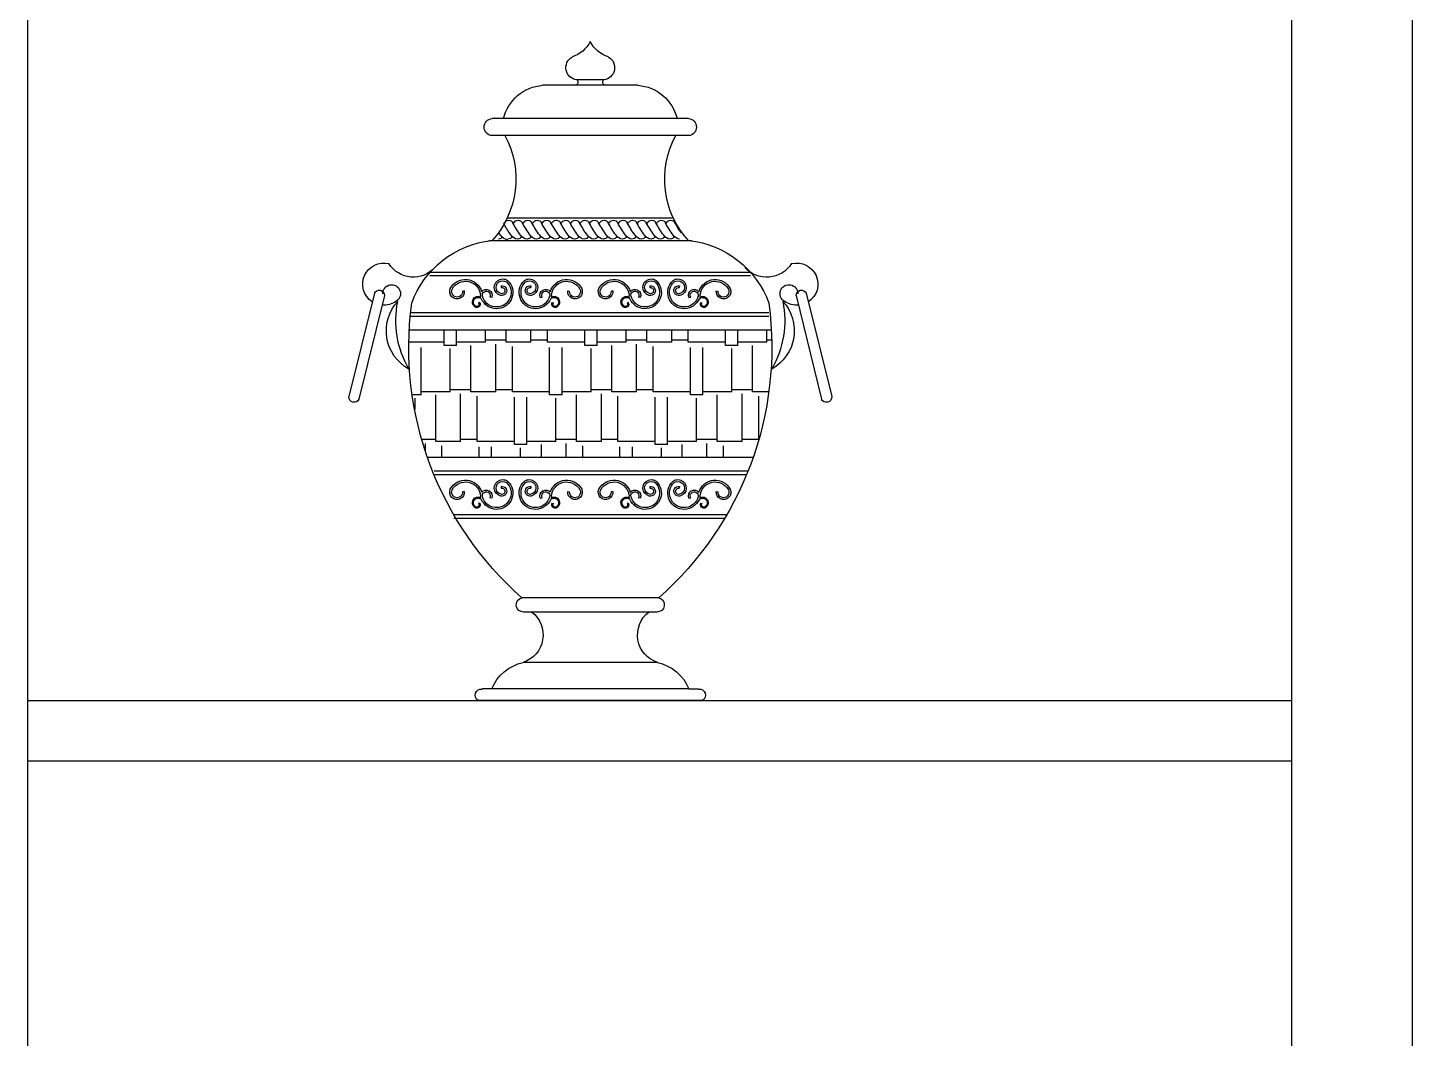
# Model space of a CAD drawing. Header units: millimetres. Extents: x 204800 to 233555, y -2285 to 8522.
# Drawn here: x 220526.4 to 220986.7, y 664 to 1000.2 of the extents above; entities that cross this region are included whole.
import ezdxf

# ---------------------------------------------------------------- set-up
doc = ezdxf.new("R2010")
doc.units = ezdxf.units.MM
doc.layers.add('DIM【标注】', color=66, linetype='Continuous')
doc.layers.add('细线', color=50, linetype='Continuous')

# ---------------------------------------------------------------- blocks, each defined once
blk = doc.blocks.new('A$C0E7A6682')
at = {"layer": '细线', "color": 250}
blk.add_line((67.37, 342.65), (67.37, 342.65), dxfattribs=at)
blk.add_line((67.37, 342.65), (67.37, 342.65), dxfattribs=at)
blk = doc.blocks.new('*X7')
at = {"color": 0}
for p, q in [((58759.9, 13611), (58767, 13611)), ((58767, 13608), (58767, 13625.4)), ((58767, 13608), (58809, 13608)), ((58809, 13603.5), (58809, 13625.4)), ((58827, 13603.5), (58827, 13625.4)), ((58827, 13608), (58881, 13608)), ((58881, 13608), (58881, 13625.4)), ((58881, 13611), (58905, 13611)), ((58905, 13608), (58905, 13625.4)), ((58905, 13608), (58941, 13608)), ((58941, 13608), (58941, 13625.4)), ((58941, 13611), (58971, 13611)), ((58971, 13608), (58971, 13625.4)), ((58971, 13608), (59013, 13608)), ((59013, 13603.5), (59013, 13625.4)), ((59031, 13603.5), (59031, 13625.4)), ((59031, 13608), (59085, 13608)), ((59085, 13608), (59085, 13625.4)), ((59085, 13611), (59109, 13611)), ((59109, 13608), (59109, 13625.4)), ((59109, 13608), (59145, 13608)), ((59145, 13608), (59145, 13625.4)), ((59145, 13611), (59175, 13611)), ((59175, 13608), (59175, 13625.4)), ((59175, 13608), (59217, 13608)), ((59217, 13603.5), (59217, 13625.4)), ((59235, 13603.5), (59235, 13625.4)), ((59235, 13608), (59285.9, 13608)), ((58788, 13536), (58788, 13603.5)), ((58809, 13603.5), (58827, 13603.5)), ((58818, 13536), (58818, 13599)), ((58860, 13531.5), (58860, 13600.5)), ((58878, 13531.5), (58878, 13600.5)), ((58932, 13536), (58932, 13602)), ((58956, 13536), (58956, 13605)), ((58992, 13536), (58992, 13603.5)), ((59013, 13603.5), (59031, 13603.5)), ((59022, 13536), (59022, 13599)), ((59064, 13531.5), (59064, 13600.5)), ((59082, 13531.5), (59082, 13600.5)), ((59136, 13536), (59136, 13602)), ((59160, 13536), (59160, 13605)), ((59196, 13536), (59196, 13603.5)), ((59217, 13603.5), (59235, 13603.5)), ((59226, 13536), (59226, 13599)), ((59268, 13531.5), (59268, 13600.5)), ((58763.6, 13536), (58788, 13536)), ((58779, 13464.9), (58779, 13530)), ((58788, 13539), (58818, 13539)), ((58803, 13464), (58803, 13533)), ((58818, 13536), (58860, 13536)), ((58839, 13464), (58839, 13531.5)), ((58860, 13531.5), (58878, 13531.5)), ((58869, 13464), (58869, 13527)), ((58878, 13536), (58932, 13536)), ((58911, 13459.5), (58911, 13528.5)), ((58929, 13459.5), (58929, 13528.5)), ((58932, 13539), (58956, 13539)), ((58956, 13536), (58992, 13536)), ((58983, 13464), (58983, 13530)), ((58992, 13539), (59022, 13539)), ((59007, 13464), (59007, 13533)), ((59022, 13536), (59064, 13536)), ((59043, 13464), (59043, 13531.5)), ((59064, 13531.5), (59082, 13531.5)), ((59073, 13464), (59073, 13527)), ((59082, 13536), (59136, 13536)), ((59115, 13459.5), (59115, 13528.5)), ((59133, 13459.5), (59133, 13528.5)), ((59136, 13539), (59160, 13539)), ((59160, 13536), (59196, 13536)), ((59187, 13464), (59187, 13530)), ((59196, 13539), (59226, 13539)), ((59211, 13464), (59211, 13533)), ((59226, 13536), (59268, 13536)), ((59247, 13464), (59247, 13531.5)), ((59268, 13531.5), (59280.5, 13531.5)), ((59277, 13510.4), (59277, 13527)), ((58779, 13467), (58803, 13467)), ((58839, 13467), (58869, 13467)), ((58983, 13467), (59007, 13467)), ((59043, 13467), (59073, 13467)), ((59187, 13467), (59211, 13467)), ((59247, 13467), (59267, 13467)), ((58803, 13464), (58839, 13464)), ((58830, 13440.8), (58830, 13458)), ((58854, 13440.8), (58854, 13461)), ((58869, 13464), (58911, 13464)), ((58890, 13440.8), (58890, 13459.5)), ((58911, 13459.5), (58929, 13459.5)), ((58920, 13440.8), (58920, 13455)), ((58929, 13464), (58983, 13464)), ((58962, 13440.8), (58962, 13456.5)), ((58980, 13440.8), (58980, 13456.5)), ((59007, 13464), (59043, 13464)), ((59034, 13440.8), (59034, 13458)), ((59058, 13440.8), (59058, 13461)), ((59073, 13464), (59115, 13464)), ((59094, 13440.8), (59094, 13459.5)), ((59115, 13459.5), (59133, 13459.5)), ((59124, 13440.8), (59124, 13455)), ((59133, 13464), (59187, 13464)), ((59166, 13440.8), (59166, 13456.5)), ((59184, 13440.8), (59184, 13456.5)), ((59211, 13464), (59247, 13464)), ((59238, 13440.8), (59238, 13458)), ((59262, 13449.9), (59262, 13461))]:
    blk.add_line(p, q, dxfattribs=at)
blk = doc.blocks.new('A$C3D8F7E9A')
at = {"layer": 'DIM【标注】', "color": 251, "ltscale": 6}
for p, q in [((96.1, 204.67), (64.41, 204.67)), ((84.73, 206.49), (75.78, 206.49)), ((112.92, 193.57), (47.58, 193.57)), ((112.92, 187.9), (47.58, 187.9)), ((107.93, 160.41), (52.57, 160.41)), ((114.01, 152.88), (46.5, 152.88)), ((133.56, 142.39), (26.94, 142.39)), ((133.56, 141.25), (26.94, 141.25)), ((8.46, 135.51), (0, 101.11)), ((11.8, 134.69), (3.34, 100.29)), ((38.37, 136.27), (37.78, 136.12)), ((47.47, 134.09), (46.83, 134.15)), ((50.61, 137.96), (50.65, 137.36)), ((60.51, 137.96), (60.46, 137.36)), ((63.64, 134.09), (64.28, 134.15)), ((72.75, 136.27), (73.34, 136.12)), ((87.76, 136.27), (87.17, 136.12)), ((96.86, 134.09), (96.22, 134.15)), ((100, 137.96), (100.04, 137.36)), ((109.9, 137.96), (109.85, 137.36)), ((113.03, 134.09), (113.67, 134.15)), ((122.14, 136.27), (122.73, 136.12)), ((148.71, 134.69), (157.16, 100.29)), ((152.05, 135.51), (160.5, 101.11)), ((139.63, 128.92), (20.5, 128.92)), ((43.48, 132.42), (43.1, 132.33)), ((67.64, 132.42), (68.01, 132.33)), ((92.87, 132.42), (92.49, 132.33)), ((117.03, 132.42), (117.4, 132.33)), ((139.63, 127.77), (20.5, 127.77)), ((140.45, 123.19), (20.05, 123.19)), ((19.94, 110.27), (19.94, 110.27)), ((140.57, 110.27), (140.57, 110.27)), ((134.39, 80.84), (26.11, 80.84)), ((132.67, 76.26), (28.3, 76.26)), ((132.2, 75.11), (28.3, 75.11)), ((38.37, 69.52), (37.78, 69.38)), ((50.61, 71.22), (50.65, 70.62)), ((60.51, 71.22), (60.46, 70.62)), ((72.75, 69.52), (73.34, 69.38)), ((87.76, 69.52), (87.17, 69.38)), ((100, 71.22), (100.04, 70.62)), ((109.9, 71.22), (109.85, 70.62)), ((122.14, 69.52), (122.73, 69.38)), ((43.48, 65.68), (43.1, 65.59)), ((47.47, 67.35), (46.83, 67.41)), ((63.64, 67.35), (64.28, 67.41)), ((67.64, 65.68), (68.01, 65.59)), ((92.87, 65.68), (92.49, 65.59)), ((96.86, 67.35), (96.22, 67.41)), ((113.03, 67.35), (113.67, 67.41)), ((117.03, 65.68), (117.4, 65.59)), ((125.59, 61.73), (34.91, 61.73)), ((124.92, 60.58), (34.91, 60.58)), ((102.99, 34.21), (57.51, 34.21)), ((102.56, 29.45), (57.94, 29.45)), ((102.57, 12.68), (57.94, 12.68)), ((47.46, 3.85), (44.25, 3.85)), ((113.04, 3.85), (47.46, 3.85)), ((113.04, 3.85), (116.25, 3.85)), ((117.58, 0), (42.93, 0))]:
    blk.add_line(p, q, dxfattribs=at)
at = {"layer": 'DIM【标注】', "color": 251, "ltscale": 6, "extrusion": (0, 0, -1)}
for centre, major_axis, start_param, end_param in [((71.03, 223.93), (7.32, 7.32), 1.258328, 2.046082), ((89.47, 223.93), (-7.32, 7.32), 4.237103, 5.024857), ((76.22, 210.53), (2.88, 2.88), 2.466113, 4.975395), ((84.28, 210.53), (-2.88, 2.88), 1.30779, 3.817072), ((65.53, 190.15), (-10.29, 10.29), 5.732662, 6.991116), ((75.05, 205.69), (-0.761, 0.761), 1.527546, 3.749537), ((85.46, 205.69), (0.761, 0.761), 2.533649, 4.755639), ((94.97, 190.15), (-10.29, 10.29), 0.862866, 2.12132), ((47.8, 190.74), (-2.01, 2.01), 4.002419, 6.993155), ((112.71, 190.74), (2.01, 2.01), -0.70997, 2.280766), ((25.1, 173.46), (30.42, 0.24), -0.486876, 0.749908), ((135.4, 173.46), (-30.42, 0.01), -0.742567, 0.494217), ((53.33, 157.79), (-1.42, 1.42), 5.909763, 6.961202), ((87.92, 178.98), (-29.52, 29.52), 4.878585, 4.984032), ((52.97, 158.07), (1.23, 1.23), -0.701285, 0.283604), ((91.09, 178.98), (-29.52, 29.52), 4.878585, 4.995993), ((56.5, 157.79), (-1.42, 1.42), 5.909763, 6.961202), ((56.14, 158.07), (1.23, 1.23), -0.701285, 0.283604), ((94.26, 178.98), (-29.52, 29.52), 4.878585, 4.995993), ((59.68, 157.79), (-1.42, 1.42), 5.909763, 6.961202), ((59.31, 158.07), (1.23, 1.23), -0.701285, 0.283604), ((97.43, 178.98), (-29.52, 29.52), 4.878585, 4.995993), ((62.85, 157.79), (-1.42, 1.42), 5.909763, 6.961202), ((62.49, 158.07), (1.23, 1.23), -0.701285, 0.283604), ((100.6, 178.98), (-29.52, 29.52), 4.878585, 4.995993), ((66.02, 157.79), (-1.42, 1.42), 5.909763, 6.961202), ((65.66, 158.07), (1.23, 1.23), -0.701285, 0.283604), ((103.77, 178.98), (-29.52, 29.52), 4.878585, 4.995993), ((69.19, 157.79), (-1.42, 1.42), 5.909763, 6.961202), ((68.83, 158.07), (1.23, 1.23), -0.701285, 0.283604), ((106.94, 178.98), (-29.52, 29.52), 4.878585, 4.995993), ((72.36, 157.79), (-1.42, 1.42), 5.909763, 6.961202), ((72, 158.07), (1.23, 1.23), -0.701285, 0.283604), ((110.11, 178.98), (-29.52, 29.52), 4.878585, 4.995993), ((75.53, 157.79), (-1.42, 1.42), 5.909763, 6.961202), ((75.17, 158.07), (1.23, 1.23), -0.701285, 0.283604), ((113.29, 178.98), (-29.52, 29.52), 4.878585, 4.995993), ((78.7, 157.79), (-1.42, 1.42), 5.909763, 6.961202), ((78.34, 158.07), (1.23, 1.23), -0.701285, 0.283604), ((116.46, 178.98), (-29.52, 29.52), 4.878585, 4.995993), ((81.87, 157.79), (-1.42, 1.42), 5.909763, 6.961202), ((81.51, 158.07), (1.23, 1.23), -0.701285, 0.283604), ((119.63, 178.98), (-29.52, 29.52), 4.878585, 4.995993), ((85.04, 157.79), (-1.42, 1.42), 5.909763, 6.961202), ((84.68, 158.07), (1.23, 1.23), -0.701285, 0.283604), ((122.8, 178.98), (-29.52, 29.52), 4.878585, 4.995993), ((88.21, 157.79), (-1.42, 1.42), 5.909763, 6.961202), ((87.85, 158.07), (1.23, 1.23), -0.701285, 0.283604), ((125.97, 178.98), (-29.52, 29.52), 4.878585, 4.995993), ((91.38, 157.79), (-1.42, 1.42), 5.909763, 6.961202), ((91.02, 158.07), (1.23, 1.23), -0.701285, 0.283604), ((129.14, 178.98), (-29.52, 29.52), 4.878585, 4.995993), ((94.56, 157.79), (-1.42, 1.42), 5.909763, 6.961202), ((94.19, 158.07), (1.23, 1.23), -0.701285, 0.283604), ((132.31, 178.98), (-29.52, 29.52), 4.878585, 4.995993), ((97.73, 157.79), (-1.42, 1.42), 5.909763, 6.961202), ((97.37, 158.07), (1.23, 1.23), -0.701285, 0.283604), ((135.48, 178.98), (-29.52, 29.52), 4.878585, 4.995993), ((100.9, 157.79), (-1.42, 1.42), 5.909763, 6.961202), ((100.54, 158.07), (1.23, 1.23), -0.701285, 0.283604), ((138.65, 178.98), (-29.52, 29.52), 4.878585, 4.995993), ((104.07, 157.79), (-1.42, 1.42), 5.909763, 6.961202), ((103.71, 158.07), (1.23, 1.23), -0.701285, 0.283604), ((141.82, 178.98), (-29.52, 29.52), 4.878585, 4.995993), ((107.24, 157.79), (-1.42, 1.42), 5.909763, 6.961202), ((106.88, 158.07), (1.23, 1.23), -0.701285, 0.283604), ((144.99, 178.98), (29.52, 29.52), 3.32839, 3.425197), ((110.41, 157.79), (1.42, 1.42), 4.338967, 4.493576), ((50.9, 121.3), (31.92, 0.05), 3.489368, 4.604488), ((49.62, 155.02), (-1.11, 1.11), 2.768591, 3.868631), ((84.57, 178.8), (29.52, 29.52), 3.307788, 3.34058), ((53.16, 156.42), (2.25, 2.25), 2.502614, 3.307788), ((52.79, 155.02), (-1.11, 1.11), 2.768591, 3.868631), ((56.51, 156.6), (2.25, 2.25), 2.502614, 3.307788), ((55.96, 155.02), (-1.11, 1.11), 2.768591, 3.868631), ((59.68, 156.6), (2.25, 2.25), 2.502614, 3.307788), ((59.13, 155.02), (-1.11, 1.11), 2.768591, 3.868631), ((62.86, 156.6), (2.25, 2.25), 2.502614, 3.307788), ((62.3, 155.02), (-1.11, 1.11), 2.768591, 3.868631), ((66.03, 156.6), (2.25, 2.25), 2.502614, 3.307788), ((65.47, 155.02), (-1.11, 1.11), 2.768591, 3.868631), ((69.2, 156.6), (2.25, 2.25), 2.502614, 3.307788), ((68.64, 155.02), (-1.11, 1.11), 2.768591, 3.868631), ((72.37, 156.6), (2.25, 2.25), 2.502614, 3.307788), ((71.81, 155.02), (-1.11, 1.11), 2.768591, 3.868631), ((75.54, 156.6), (2.25, 2.25), 2.502614, 3.307788), ((74.98, 155.02), (-1.11, 1.11), 2.768591, 3.868631), ((78.71, 156.6), (2.25, 2.25), 2.502614, 3.307788), ((78.15, 155.02), (-1.11, 1.11), 2.768591, 3.868631), ((81.88, 156.6), (2.25, 2.25), 2.502614, 3.307788), ((81.33, 155.02), (-1.11, 1.11), 2.768591, 3.868631), ((85.05, 156.6), (2.25, 2.25), 2.502614, 3.307788), ((84.5, 155.02), (-1.11, 1.11), 2.768591, 3.868631), ((88.22, 156.6), (2.25, 2.25), 2.502614, 3.307788), ((87.67, 155.02), (-1.11, 1.11), 2.768591, 3.868631), ((91.39, 156.6), (2.25, 2.25), 2.502614, 3.307788), ((90.84, 155.02), (-1.11, 1.11), 2.768591, 3.868631), ((94.56, 156.6), (2.25, 2.25), 2.502614, 3.307788), ((94.01, 155.02), (-1.11, 1.11), 2.768591, 3.868631), ((97.73, 156.6), (2.25, 2.25), 2.502614, 3.307788), ((97.18, 155.02), (-1.11, 1.11), 2.768591, 3.868631), ((100.91, 156.6), (2.25, 2.25), 2.502614, 3.307788), ((100.35, 155.02), (-1.11, 1.11), 2.768591, 3.868631), ((104.08, 156.6), (2.25, 2.25), 2.502614, 3.307788), ((103.52, 155.02), (-1.11, 1.11), 2.768591, 3.868631), ((107.25, 156.6), (2.25, 2.25), 2.502614, 3.307788), ((106.69, 155.02), (-1.11, 1.11), 2.768591, 3.868631), ((110.42, 156.6), (2.25, 2.25), 2.502614, 3.307788), ((109.6, 121.3), (31.92, 0.29), -1.452282, -0.337162), ((11.61, 138.53), (-4.96, 4.96), 4.507802, 7.313573), ((21.41, 150.39), (6.75, 6.75), 1.506485, 3.369831), ((138.91, 150.66), (6.96, 6.96), 1.356861, 3.195069), ((148.9, 138.53), (4.96, 4.96), -1.030388, 1.775383), ((14.19, 135.36), (-2.09, 2.09), 5.476054, 9.698684), ((38.72, 134.42), (-4, 4), 5.976248, 8.35463), ((38.74, 134.45), (3.55, 3.55), 4.434408, 7.018042), ((49.07, 135.75), (-3.84, 3.84), 1.694262, 5.082099), ((49.07, 135.75), (3.42, 3.42), 0.121098, 3.663332), ((51.11, 137.47), (1.96, 1.96), 2.58831, 6.443914), ((51.11, 137.47), (1.54, 1.54), 2.587144, 6.448854), ((62.04, 135.75), (-3.84, 3.84), 2.771883, 6.159719), ((62.04, 135.75), (3.42, 3.42), 1.049057, 4.591291), ((60, 137.47), (-1.96, 1.96), 6.122456, 9.978061), ((60, 137.47), (-1.54, 1.54), 6.117517, 9.979227), ((72.39, 134.42), (4, 4), 4.211741, 6.590123), ((72.37, 134.45), (-3.55, 3.55), 5.548329, 8.131962), ((88.11, 134.42), (-4, 4), 5.976248, 8.35463), ((88.13, 134.45), (-3.55, 3.55), 6.005205, 8.588838), ((98.46, 135.75), (-3.84, 3.84), 1.694262, 5.082099), ((98.46, 135.75), (-3.42, 3.42), 1.691895, 5.234129), ((100.5, 137.47), (1.96, 1.96), 2.58831, 6.443914), ((100.5, 137.47), (1.54, 1.54), 2.587144, 6.448854), ((111.43, 135.75), (3.84, 3.84), 1.201087, 4.588923), ((111.43, 135.75), (3.42, 3.42), 1.049057, 4.591291), ((109.39, 137.47), (-1.96, 1.96), 6.122456, 9.978061), ((109.39, 137.47), (1.54, 1.54), 4.54672, 8.408431), ((121.78, 134.42), (-4, 4), 5.782537, 8.160919), ((121.76, 134.45), (3.55, 3.55), 3.977532, 6.561166), ((146.31, 135.36), (2.09, 2.09), 2.867686, 7.090316), ((10.04, 134.74), (-1.25, 1.25), 5.953818, 8.665224), ((35.94, 136.05), (-1.72, 1.72), 2.267745, 5.908384), ((35.96, 136.03), (-1.29, 1.29), 2.306404, 5.987134), ((42.94, 132.52), (-1.35, 1.35), 4.478033, 7.572681), ((42.94, 132.52), (-1.1, 1.1), 4.478033, 7.910338), ((45.69, 134.84), (-1.37, 1.37), 5.234129, 5.440077), ((49.07, 135.75), (3.84, 3.84), 3.636558, 3.663332), ((45.69, 134.84), (-1.37, 1.37), 6.146969, 9.038082), ((45.69, 134.84), (0.944, 0.944), 3.663332, 7.608451), ((50.86, 136.35), (1.15, 1.15), -0.941758, 2.596396), ((50.86, 136.35), (0.728, 0.728), -0.987189, 2.598611), ((60.25, 136.35), (-1.15, 1.15), 3.68679, 7.224944), ((60.25, 136.35), (-0.728, 0.728), 3.684575, 7.270374), ((65.42, 134.84), (1.37, 1.37), 3.528288, 6.419401), ((65.42, 134.84), (-0.944, 0.944), 4.95792, 8.903038), ((68.17, 132.52), (1.1, 1.1), 4.656032, 8.088338), ((68.17, 132.52), (1.35, 1.35), -1.289495, 1.805153), ((62.04, 135.75), (-3.84, 3.84), 2.619853, 2.646627), ((65.42, 134.84), (1.37, 1.37), 0.843108, 1.049057), ((75.17, 136.05), (1.72, 1.72), 0.374801, 4.015441), ((75.16, 136.03), (1.29, 1.29), 0.296052, 3.976782), ((85.33, 136.05), (-1.72, 1.72), 2.267745, 5.908384), ((85.35, 136.03), (-1.29, 1.29), 2.306404, 5.987134), ((92.33, 132.52), (-1.35, 1.35), 4.478033, 7.572681), ((92.33, 132.52), (-1.1, 1.1), 4.478033, 7.910338), ((95.08, 134.84), (-1.37, 1.37), 5.234129, 5.440077), ((98.46, 135.75), (3.84, 3.84), 3.636558, 3.663332), ((95.08, 134.84), (-1.37, 1.37), 6.146969, 9.038082), ((95.08, 134.84), (0.944, 0.944), 3.663332, 7.608451), ((100.25, 136.35), (1.15, 1.15), -0.941758, 2.596396), ((100.25, 136.35), (0.728, 0.728), -0.987189, 2.598611), ((109.64, 136.35), (-1.15, 1.15), 3.68679, 7.224944), ((109.64, 136.35), (-0.728, 0.728), 3.684575, 7.270374), ((114.81, 134.84), (1.37, 1.37), 3.528288, 6.419401), ((114.81, 134.84), (-0.944, 0.944), 4.95792, 8.903038), ((117.56, 132.52), (1.1, 1.1), 4.656032, 8.088338), ((117.56, 132.52), (1.35, 1.35), -1.289495, 1.805153), ((111.43, 135.75), (-3.84, 3.84), 2.619853, 2.646627), ((114.81, 134.84), (1.37, 1.37), 0.843108, 1.049057), ((124.56, 136.05), (1.72, 1.72), 0.374801, 4.015441), ((124.54, 136.03), (1.29, 1.29), 0.296052, 3.976782), ((150.47, 134.74), (1.25, 1.25), 3.901147, 6.612552), ((11.61, 138.53), (4.96, 4.96), 1.744546, 2.439517), ((26.96, 122.99), (-14.53, 0.08), -1.07182, 0.733716), ((48.12, 126.48), (22.99, 22.99), 3.405089, 4.122163), ((130.81, 117.45), (-110.91, 0.08), -0.84953, 0.132058), ((42.52, 131.85), (-0.787, 0.787), 1.811836, 4.478033), ((42.52, 131.85), (-0.534, 0.534), 1.652638, 4.478033), ((68.59, 131.85), (0.787, 0.787), 1.805153, 4.47135), ((68.59, 131.85), (0.534, 0.534), 1.805153, 4.630548), ((91.91, 131.85), (-0.787, 0.787), 1.811836, 4.478033), ((91.91, 131.85), (-0.534, 0.534), 1.652638, 4.478033), ((29.69, 117.45), (-110.91, 0.4), 3.005142, 3.986729), ((117.98, 131.85), (0.787, 0.787), 1.805153, 4.47135), ((117.98, 131.85), (0.534, 0.534), 1.805153, 4.630548), ((133.54, 122.99), (14.53, 0.15), -0.729406, 1.07613), ((112.38, 126.48), (-22.99, 22.99), 2.161022, 2.878096), ((148.9, 138.53), (-4.96, 4.96), 3.843669, 4.53864), ((1.73, 100.93), (-1.23, 1.23), 2.738517, 5.597339), ((158.77, 100.93), (-1.23, 1.23), 2.256642, 5.115464), ((51.11, 70.73), (-1.96, 1.96), 4.159106, 8.014711), ((60, 70.73), (-1.96, 1.96), 6.122456, 9.978061), ((100.5, 70.73), (-1.96, 1.96), 4.159106, 8.014711), ((109.39, 70.73), (1.96, 1.96), 4.55166, 8.407265), ((35.94, 69.31), (-1.72, 1.72), 2.267745, 5.908384), ((38.72, 67.68), (4, 4), 4.405452, 6.783834), ((35.96, 69.29), (-1.29, 1.29), 2.306404, 5.987134), ((38.74, 67.7), (3.55, 3.55), 4.434408, 7.018042), ((49.07, 69.01), (3.84, 3.84), 0.123466, 3.511302), ((45.69, 68.1), (-1.37, 1.37), 6.146969, 9.038082), ((45.69, 68.1), (0.944, 0.944), 3.663332, 7.608451), ((49.07, 69.01), (3.42, 3.42), 0.121098, 3.663332), ((51.11, 70.73), (1.54, 1.54), 2.587144, 6.448854), ((50.86, 69.61), (1.15, 1.15), -0.941758, 2.596396), ((50.86, 69.61), (0.728, 0.728), -0.987189, 2.598611), ((62.04, 69.01), (-3.84, 3.84), 2.771883, 6.159719), ((62.04, 69.01), (-3.42, 3.42), 2.619853, 6.162087), ((60, 70.73), (1.54, 1.54), 4.54672, 8.408431), ((60.25, 69.61), (-1.15, 1.15), 3.68679, 7.224944), ((60.25, 69.61), (-0.728, 0.728), 3.684575, 7.270374), ((65.42, 68.1), (1.37, 1.37), 3.528288, 6.419401), ((65.42, 68.1), (-0.944, 0.944), 4.95792, 8.903038), ((72.39, 67.68), (-4, 4), 5.782537, 8.160919), ((72.37, 67.7), (-3.55, 3.55), 5.548329, 8.131962), ((75.17, 69.31), (1.72, 1.72), 0.374801, 4.015441), ((75.16, 69.29), (1.29, 1.29), 0.296052, 3.976782), ((85.33, 69.31), (-1.72, 1.72), 2.267745, 5.908384), ((88.11, 67.68), (4, 4), 4.405452, 6.783834), ((85.35, 69.29), (-1.29, 1.29), 2.306404, 5.987134), ((88.13, 67.7), (-3.55, 3.55), 6.005205, 8.588838), ((98.46, 69.01), (3.84, 3.84), 0.123466, 3.511302), ((95.08, 68.1), (1.37, 1.37), 4.576173, 7.467286), ((95.08, 68.1), (0.944, 0.944), 3.663332, 7.608451), ((98.46, 69.01), (3.42, 3.42), 0.121098, 3.663332), ((100.5, 70.73), (-1.54, 1.54), 4.15794, 8.01965), ((100.25, 69.61), (1.15, 1.15), -0.941758, 2.596396), ((100.25, 69.61), (0.728, 0.728), -0.987189, 2.598611), ((111.43, 69.01), (-3.84, 3.84), 2.771883, 6.159719), ((111.43, 69.01), (-3.42, 3.42), 2.619853, 6.162087), ((109.39, 70.73), (1.54, 1.54), 4.54672, 8.408431), ((109.64, 69.61), (-1.15, 1.15), 3.68679, 7.224944), ((109.64, 69.61), (-0.728, 0.728), 3.684575, 7.270374), ((114.81, 68.1), (1.37, 1.37), 3.528288, 6.419401), ((114.81, 68.1), (-0.944, 0.944), 4.95792, 8.903038), ((121.78, 67.68), (-4, 4), 5.782537, 8.160919), ((121.76, 67.7), (3.55, 3.55), 3.977532, 6.561166), ((124.56, 69.31), (1.72, 1.72), 0.374801, 4.015441), ((124.54, 69.29), (1.29, 1.29), 0.296052, 3.976782), ((42.94, 65.78), (-1.35, 1.35), 4.478033, 7.572681), ((42.94, 65.78), (-1.1, 1.1), 4.478033, 7.910338), ((42.52, 65.1), (-0.787, 0.787), 1.811836, 4.478033), ((42.52, 65.1), (-0.534, 0.534), 1.652638, 4.478033), ((45.69, 68.1), (-1.37, 1.37), 5.234129, 5.440077), ((49.07, 69.01), (-3.84, 3.84), 5.207355, 5.234129), ((68.17, 65.78), (1.1, 1.1), 4.656032, 8.088338), ((68.17, 65.78), (1.35, 1.35), -1.289495, 1.805153), ((62.04, 69.01), (3.84, 3.84), 1.049057, 1.075831), ((65.42, 68.1), (1.37, 1.37), 0.843108, 1.049057), ((68.59, 65.1), (0.787, 0.787), 1.805153, 4.47135), ((68.59, 65.1), (0.534, 0.534), 1.805153, 4.630548), ((92.33, 65.78), (-1.35, 1.35), 4.478033, 7.572681), ((92.33, 65.78), (-1.1, 1.1), 4.478033, 7.910338), ((91.91, 65.1), (-0.787, 0.787), 1.811836, 4.478033), ((91.91, 65.1), (-0.534, 0.534), 1.652638, 4.478033), ((95.08, 68.1), (-1.37, 1.37), 5.234129, 5.440077), ((98.46, 69.01), (-3.84, 3.84), 5.207355, 5.234129), ((117.56, 65.78), (1.1, 1.1), 4.656032, 8.088338), ((117.56, 65.78), (1.35, 1.35), -1.289495, 1.805153), ((111.43, 69.01), (3.84, 3.84), 1.049057, 1.075831), ((114.81, 68.1), (1.37, 1.37), 0.843108, 1.049057), ((117.98, 65.1), (0.787, 0.787), 1.805153, 4.47135), ((117.98, 65.1), (0.534, 0.534), 1.805153, 4.630548), ((58.05, 31.86), (1.71, 1.71), 2.310365, 5.271842), ((102.45, 31.86), (-1.71, 1.71), 1.011344, 3.97282), ((54.93, 21.81), (6.8, 6.8), -0.132715, 2.038404), ((105.57, 21.81), (-6.8, 6.8), 4.244781, 6.4159), ((61.1, -1.7), (-10.41, 10.41), 5.884315, 6.852014), ((99.4, -1.7), (-10.41, 10.41), 1.001968, 1.969667), ((44.07, 1.76), (1.48, 1.48), 2.932356, 5.583896), ((116.43, 1.76), (-1.48, 1.48), 0.699289, 3.350829)]:
    blk.add_ellipse(centre, major_axis=major_axis, ratio=1, start_param=start_param, end_param=end_param, dxfattribs=at)
at = {"layer": 'DIM【标注】', "color": 251, "ltscale": 6, "extrusion": (0, 0, -1), "xscale": 0.2293760000029579, "yscale": 0.2293759998865426, "zscale": -0.2293760000000001}
blk.add_blockref('*X7', (-13618.72, -3002.16), dxfattribs=at)

msp = doc.modelspace()

# ---------------------------------------------------------------- linework, layer by layer
at = {"layer": 'DIM【标注】', "color": 4, "ltscale": 6}
for p, q in [((220986.72, 1723.04), (220986.72, -596.96)), ((220526.39, 323.04), (220526.39, 1683.04)), ((220946.72, 323.04), (220946.72, 1683.04)), ((220526.39, 776.38), (220946.72, 776.38)), ((220526.39, 756.38), (220946.72, 756.38))]:
    msp.add_line(p, q, dxfattribs=at)

# ---------------------------------------------------------------- block references
msp.add_blockref('A$C3D8F7E9A', (220633.18, 776.38), dxfattribs=at)
at = {"layer": 'DIM【标注】', "color": 4, "ltscale": 6, "extrusion": (0, 0, -1), "zscale": -1}
msp.add_blockref('A$C0E7A6682', (-220871.45, 323.04), dxfattribs=at)

doc.saveas('drawing.dxf')
